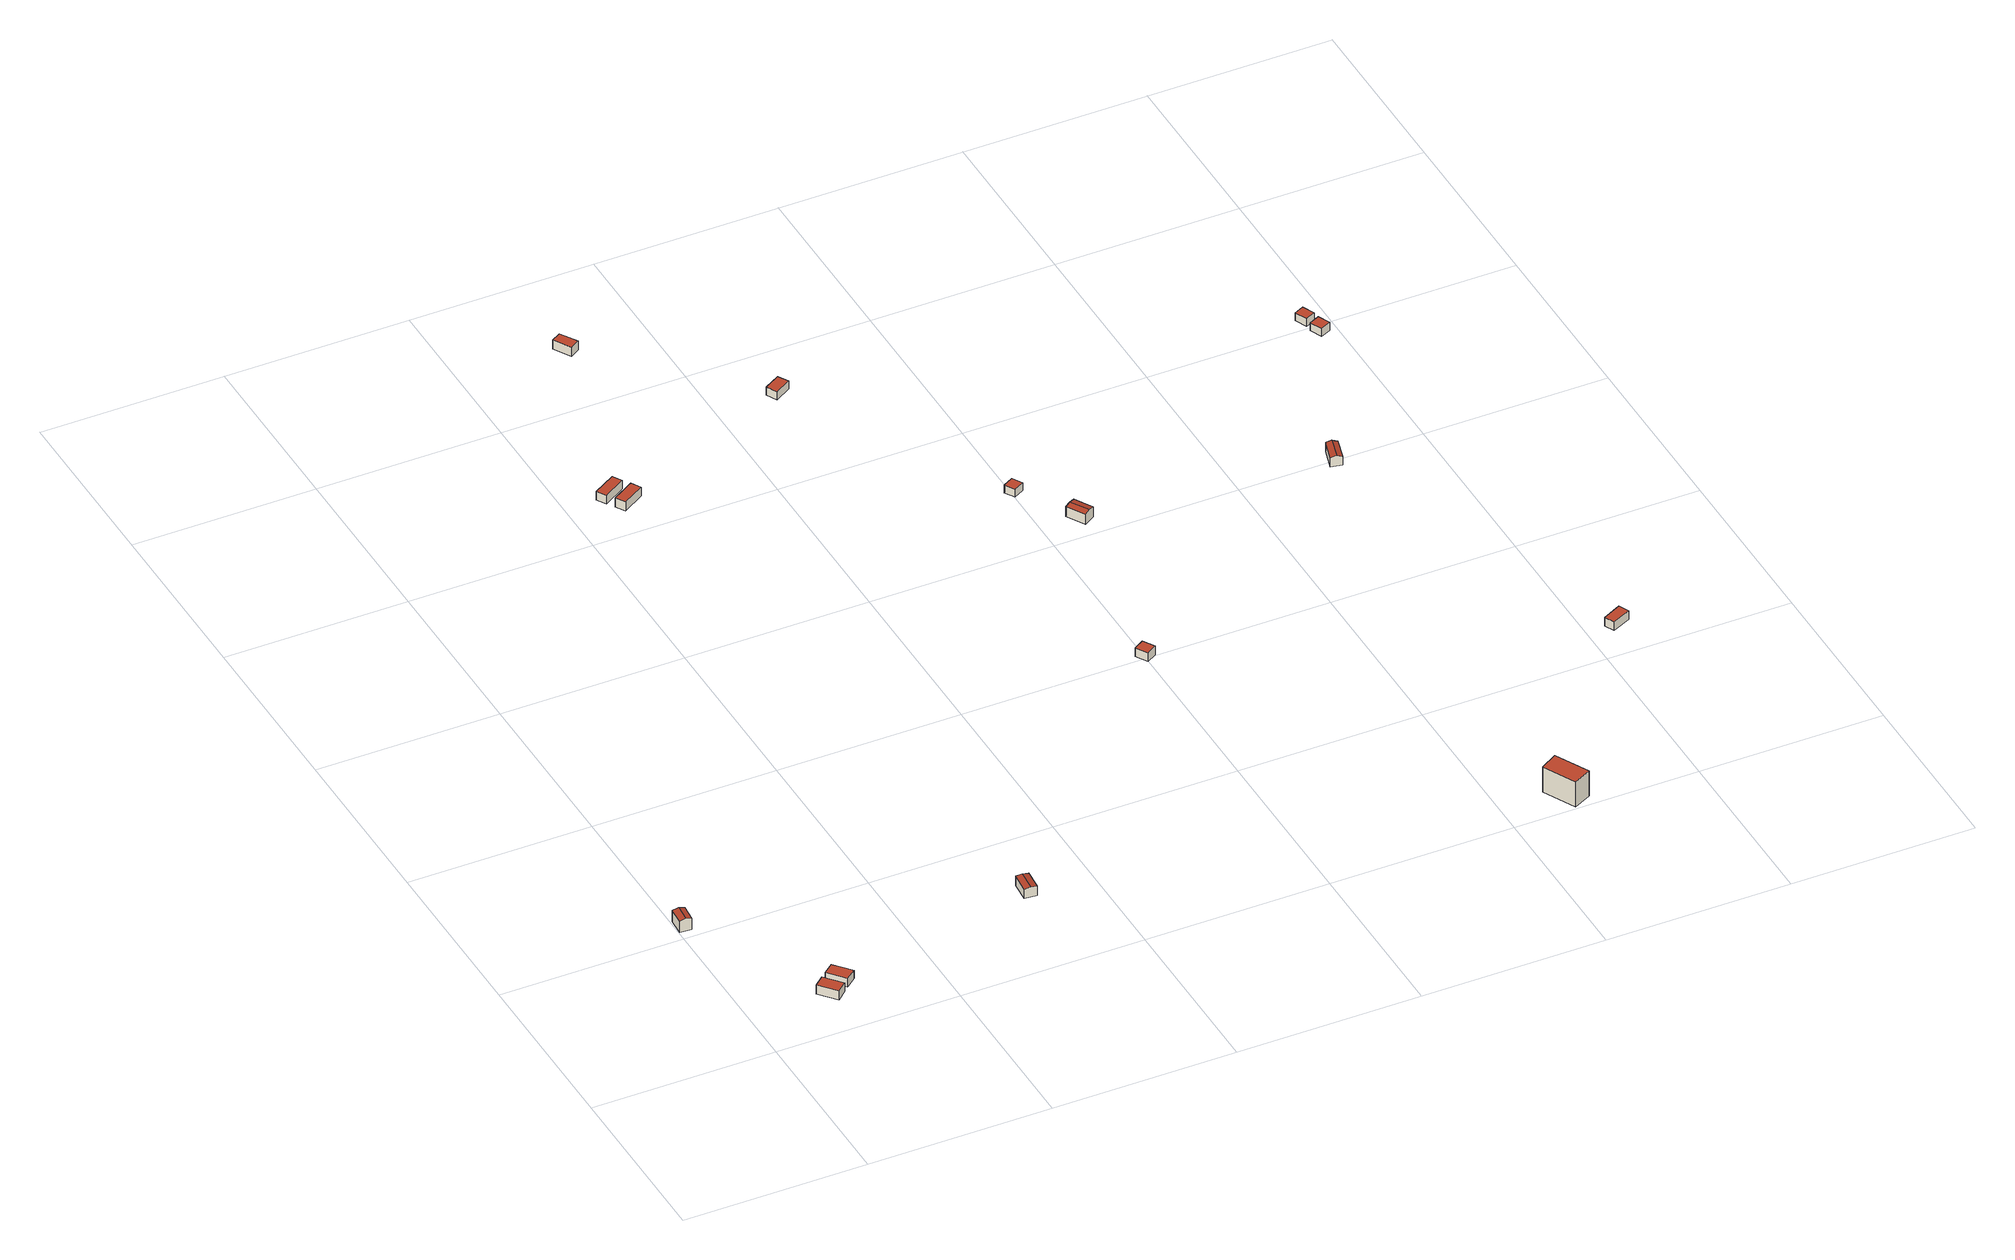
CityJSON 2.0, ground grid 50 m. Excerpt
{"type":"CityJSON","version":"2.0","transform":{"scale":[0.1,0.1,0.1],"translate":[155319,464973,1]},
"CityObjects":{
"building1":{"type":"Building","attributes":{"b3_bag_bag_overlap":0,"b3_dak_type":"slanted","b3_extrusie":"standard","b3_h_dak_50p":4.89,"b3_h_dak_70p":5.15,"b3_h_dak_max":5.55,"b3_h_dak_min":4.21,"b3_h_maaiveld":1.68,"b3_h_nok":5.56,"b3_is_glas_dak":false,"b3_kas_warenhuis":false,"b3_kwaliteitsindicator":true,"b3_mutatie_ahn3_ahn4":false,"b3_mutatie_ahn4_ahn5":false,"b3_n_nok":1,"b3_n_vlakken":2,"b3_opp_buitenmuur":31.63,"b3_opp_dak_plat":0,"b3_opp_dak_schuin":17.29,"b3_opp_grond":15.16,"b3_opp_scheidingsmuur":15.29,"b3_rmse_lod12":0.477,"b3_rmse_lod13":0.477,"b3_rmse_lod22":0.0251,"b3_t_run":11,"b3_val3dity_lod12":"[]","b3_val3dity_lod13":"[]","b3_val3dity_lod22":"[]","b3_volume_lod12":52.53,"b3_volume_lod13":52.53,"b3_volume_lod22":48.71,"geconstateerd":false,"oorspronkelijkbouwjaar":1984,"status":"Pand in gebruik"},"children":["building1-1"]},
"building1-1":{"type":"BuildingPart","parents":["building1"],"geometry":[{"type":"Solid","lod":"2.2","boundaries":[[[[0,1,2,3]],[[4,5,6,1,0]],[[7,6,5,8]],[[6,7,2,1]],[[7,8,9,3,2]],[[4,9,8,5]],[[9,4,0,3]]]],"semantics":{"surfaces":[{"type":"GroundSurface"},{"type":"WallSurface"},{"type":"RoofSurface"}],"values":[[0,1,2,1,1,2,1]]}}]},
"building2":{"type":"Building","attributes":{"b3_bag_bag_overlap":0,"b3_dak_type":"horizontal","b3_extrusie":"standard","b3_h_dak_50p":4.35,"b3_h_dak_70p":4.36,"b3_h_dak_max":4.46,"b3_h_dak_min":4.33,"b3_h_maaiveld":1.71,"b3_is_glas_dak":false,"b3_kas_warenhuis":false,"b3_kwaliteitsindicator":true,"b3_mutatie_ahn3_ahn4":false,"b3_mutatie_ahn4_ahn5":false,"b3_n_nok":0,"b3_n_vlakken":1,"b3_opp_buitenmuur":34.82,"b3_opp_dak_plat":21.27,"b3_opp_dak_schuin":0,"b3_opp_grond":21.27,"b3_opp_scheidingsmuur":15.69,"b3_rmse_lod12":0.0281,"b3_rmse_lod13":0.0281,"b3_rmse_lod22":0.0256,"b3_t_run":17,"b3_val3dity_lod12":"[]","b3_val3dity_lod13":"[]","b3_val3dity_lod22":"[]","b3_volume_lod12":56.27,"b3_volume_lod13":56.27,"b3_volume_lod22":56.31,"geconstateerd":false,"oorspronkelijkbouwjaar":1984,"status":"Pand in gebruik"},"children":["building2-1"]},
"building2-1":{"type":"BuildingPart","parents":["building2"],"geometry":[{"type":"Solid","lod":"2.2","boundaries":[[[[10,11,12,13]],[[14,15,16,17]],[[17,16,11,10]],[[16,15,12,11]],[[15,14,13,12]],[[14,17,10,13]]]],"semantics":{"surfaces":[{"type":"GroundSurface"},{"type":"RoofSurface"},{"type":"WallSurface"}],"values":[[0,1,2,2,2,2]]}}]},
"building3":{"type":"Building","attributes":{"b3_bag_bag_overlap":0,"b3_dak_type":"horizontal","b3_extrusie":"standard","b3_h_dak_50p":4.29,"b3_h_dak_70p":4.3,"b3_h_dak_max":4.38,"b3_h_dak_min":4.26,"b3_h_maaiveld":1.71,"b3_is_glas_dak":false,"b3_kas_warenhuis":false,"b3_kwaliteitsindicator":true,"b3_mutatie_ahn3_ahn4":false,"b3_mutatie_ahn4_ahn5":false,"b3_n_nok":0,"b3_n_vlakken":1,"b3_opp_buitenmuur":34.07,"b3_opp_dak_plat":21.38,"b3_opp_dak_schuin":0,"b3_opp_grond":21.38,"b3_opp_scheidingsmuur":15.31,"b3_rmse_lod12":0.0262,"b3_rmse_lod13":0.0262,"b3_rmse_lod22":0.0246,"b3_t_run":23,"b3_val3dity_lod12":"[]","b3_val3dity_lod13":"[]","b3_val3dity_lod22":"[]","b3_volume_lod12":55.28,"b3_volume_lod13":55.28,"b3_volume_lod22":55.25,"geconstateerd":false,"oorspronkelijkbouwjaar":1984,"status":"Pand in gebruik"},"children":["building3-1"]},
"building3-1":{"type":"BuildingPart","parents":["building3"],"geometry":[{"type":"Solid","lod":"2.2","boundaries":[[[[18,19,20,21]],[[22,23,24,25]],[[25,24,19,18]],[[24,23,20,19]],[[23,22,21,20]],[[22,25,18,21]]]],"semantics":{"surfaces":[{"type":"GroundSurface"},{"type":"RoofSurface"},{"type":"WallSurface"}],"values":[[0,1,2,2,2,2]]}}]},
"building4":{"type":"Building","attributes":{"b3_bag_bag_overlap":0,"b3_dak_type":"slanted","b3_extrusie":"standard","b3_h_dak_50p":4.33,"b3_h_dak_70p":4.48,"b3_h_dak_max":4.73,"b3_h_dak_min":3.89,"b3_h_maaiveld":1.64,"b3_h_nok":4.76,"b3_is_glas_dak":false,"b3_kas_warenhuis":false,"b3_kwaliteitsindicator":true,"b3_mutatie_ahn3_ahn4":false,"b3_mutatie_ahn4_ahn5":false,"b3_n_nok":1,"b3_n_vlakken":2,"b3_opp_buitenmuur":35.27,"b3_opp_dak_plat":0,"b3_opp_dak_schuin":20.8,"b3_opp_grond":18.59,"b3_opp_scheidingsmuur":8.26,"b3_rmse_lod12":0.289,"b3_rmse_lod13":0.289,"b3_rmse_lod22":0.0748,"b3_t_run":16,"b3_val3dity_lod12":"[]","b3_val3dity_lod13":"[]","b3_val3dity_lod22":"[]","b3_volume_lod12":52.73,"b3_volume_lod13":52.73,"b3_volume_lod22":50.13,"geconstateerd":false,"oorspronkelijkbouwjaar":2023,"status":"Pand in gebruik"},"children":["building4-1"]},
"building4-1":{"type":"BuildingPart","parents":["building4"],"geometry":[{"type":"Solid","lod":"2.2","boundaries":[[[[26,27,28,29]],[[30,31,32,33]],[[31,30,27,26]],[[30,33,34,28,27]],[[35,34,33,32]],[[34,35,29,28]],[[35,32,31,26,29]]]],"semantics":{"surfaces":[{"type":"GroundSurface"},{"type":"RoofSurface"},{"type":"WallSurface"}],"values":[[0,1,2,2,1,2,2]]}}]},
"building5":{"type":"Building","attributes":{"b3_bag_bag_overlap":0,"b3_dak_type":"horizontal","b3_extrusie":"standard","b3_h_dak_50p":4.24,"b3_h_dak_70p":4.25,"b3_h_dak_max":4.35,"b3_h_dak_min":4.21,"b3_h_maaiveld":1.64,"b3_is_glas_dak":false,"b3_kas_warenhuis":false,"b3_kwaliteitsindicator":true,"b3_mutatie_ahn3_ahn4":false,"b3_mutatie_ahn4_ahn5":false,"b3_n_nok":0,"b3_n_vlakken":1,"b3_opp_buitenmuur":34.08,"b3_opp_dak_plat":21.11,"b3_opp_dak_schuin":0,"b3_opp_grond":21.11,"b3_opp_scheidingsmuur":18.14,"b3_rmse_lod12":0.0304,"b3_rmse_lod13":0.0304,"b3_rmse_lod22":0.0252,"b3_t_run":20,"b3_val3dity_lod12":"[]","b3_val3dity_lod13":"[]","b3_val3dity_lod22":"[]","b3_volume_lod12":54.95,"b3_volume_lod13":54.95,"b3_volume_lod22":54.94,"geconstateerd":false,"oorspronkelijkbouwjaar":1984,"status":"Pand in gebruik"},"children":["building5-1"]},
"building5-1":{"type":"BuildingPart","parents":["building5"],"geometry":[{"type":"Solid","lod":"2.2","boundaries":[[[[36,37,38,39]],[[40,41,42,43]],[[43,42,37,36]],[[42,41,38,37]],[[41,40,39,38]],[[40,43,36,39]]]],"semantics":{"surfaces":[{"type":"GroundSurface"},{"type":"RoofSurface"},{"type":"WallSurface"}],"values":[[0,1,2,2,2,2]]}}]},
"building6":{"type":"Building","attributes":{"b3_bag_bag_overlap":0,"b3_dak_type":"horizontal","b3_extrusie":"standard","b3_h_dak_50p":4.31,"b3_h_dak_70p":4.33,"b3_h_dak_max":4.44,"b3_h_dak_min":4.26,"b3_h_maaiveld":1.64,"b3_is_glas_dak":false,"b3_kas_warenhuis":false,"b3_kwaliteitsindicator":true,"b3_mutatie_ahn3_ahn4":false,"b3_mutatie_ahn4_ahn5":false,"b3_n_nok":0,"b3_n_vlakken":1,"b3_opp_buitenmuur":28.77,"b3_opp_dak_plat":21.16,"b3_opp_dak_schuin":0,"b3_opp_grond":21.16,"b3_opp_scheidingsmuur":24.99,"b3_rmse_lod12":0.0391,"b3_rmse_lod13":0.0391,"b3_rmse_lod22":0.0378,"b3_t_run":17,"b3_val3dity_lod12":"[]","b3_val3dity_lod13":"[]","b3_val3dity_lod22":"[]","b3_volume_lod12":56.61,"b3_volume_lod13":56.61,"b3_volume_lod22":56.56,"geconstateerd":false,"oorspronkelijkbouwjaar":1984,"status":"Pand in gebruik"},"children":["building6-1"]},
"building6-1":{"type":"BuildingPart","parents":["building6"],"geometry":[{"type":"Solid","lod":"2.2","boundaries":[[[[44,45,46,47]],[[48,49,50,51]],[[51,50,45,44]],[[50,49,46,45]],[[49,48,47,46]],[[48,51,44,47]]]],"semantics":{"surfaces":[{"type":"GroundSurface"},{"type":"RoofSurface"},{"type":"WallSurface"}],"values":[[0,1,2,2,2,2]]}}]},
"building7":{"type":"Building","attributes":{"b3_bag_bag_overlap":0,"b3_dak_type":"horizontal","b3_extrusie":"standard","b3_h_dak_50p":4.28,"b3_h_dak_70p":4.29,"b3_h_dak_max":4.39,"b3_h_dak_min":4.25,"b3_h_maaiveld":1.59,"b3_is_glas_dak":false,"b3_kas_warenhuis":false,"b3_kwaliteitsindicator":true,"b3_mutatie_ahn3_ahn4":false,"b3_mutatie_ahn4_ahn5":false,"b3_n_nok":0,"b3_n_vlakken":1,"b3_opp_buitenmuur":30.94,"b3_opp_dak_plat":16.33,"b3_opp_dak_schuin":0,"b3_opp_grond":16.33,"b3_opp_scheidingsmuur":14.63,"b3_rmse_lod12":0.0345,"b3_rmse_lod13":0.0345,"b3_rmse_lod22":0.0345,"b3_t_run":14,"b3_val3dity_lod12":"[]","b3_val3dity_lod13":"[]","b3_val3dity_lod22":"[]","b3_volume_lod12":44.05,"b3_volume_lod13":44.05,"b3_volume_lod22":44.07,"geconstateerd":false,"oorspronkelijkbouwjaar":1984,"status":"Pand in gebruik"},"children":["building7-1"]},
"building7-1":{"type":"BuildingPart","parents":["building7"],"geometry":[{"type":"Solid","lod":"2.2","boundaries":[[[[52,53,54,55]],[[56,57,58,59]],[[59,58,53,52]],[[58,57,54,53]],[[57,56,55,54]],[[56,59,52,55]]]],"semantics":{"surfaces":[{"type":"GroundSurface"},{"type":"RoofSurface"},{"type":"WallSurface"}],"values":[[0,1,2,2,2,2]]}}]},
"building8":{"type":"Building","attributes":{"b3_dak_type":"horizontal","b3_extrusie":"standard","b3_h_dak_50p":4.31,"b3_h_dak_70p":4.32,"b3_h_dak_max":4.36,"b3_h_dak_min":4.26,"b3_h_maaiveld":1.63,"b3_is_glas_dak":false,"b3_kas_warenhuis":false,"b3_kwaliteitsindicator":true,"b3_mutatie_ahn3_ahn4":false,"b3_mutatie_ahn4_ahn5":false,"b3_n_nok":0,"b3_n_vlakken":1,"b3_opp_buitenmuur":36.82,"b3_opp_dak_plat":11.68,"b3_opp_dak_schuin":0,"b3_opp_grond":11.68,"b3_opp_scheidingsmuur":0,"b3_rmse_lod12":0.0242,"b3_rmse_lod13":0.0242,"b3_rmse_lod22":0.0218,"b3_t_run":7,"b3_val3dity_lod12":"[]","b3_val3dity_lod13":"[]","b3_val3dity_lod22":"[]","b3_volume_lod12":31.45,"b3_volume_lod13":31.45,"b3_volume_lod22":31.34,"geconstateerd":false,"oorspronkelijkbouwjaar":1999,"status":"Pand in gebruik"},"children":["building8-1"]},
"building8-1":{"type":"BuildingPart","parents":["building8"],"geometry":[{"type":"Solid","lod":"2.2","boundaries":[[[[60,61,62,63]],[[64,65,66,67]],[[67,66,61,60]],[[66,65,62,61]],[[65,64,63,62]],[[64,67,60,63]]]],"semantics":{"surfaces":[{"type":"GroundSurface"},{"type":"RoofSurface"},{"type":"WallSurface"}],"values":[[0,1,2,2,2,2]]}}]},
"building9":{"type":"Building","attributes":{"b3_bag_bag_overlap":0,"b3_dak_type":"horizontal","b3_extrusie":"standard","b3_h_dak_50p":4.03,"b3_h_dak_70p":4.04,"b3_h_dak_max":4.07,"b3_h_dak_min":3.92,"b3_h_maaiveld":1.65,"b3_is_glas_dak":false,"b3_kas_warenhuis":false,"b3_kwaliteitsindicator":true,"b3_mutatie_ahn3_ahn4":false,"b3_mutatie_ahn4_ahn5":false,"b3_n_nok":0,"b3_n_vlakken":1,"b3_opp_buitenmuur":31.39,"b3_opp_dak_plat":16.61,"b3_opp_dak_schuin":0,"b3_opp_grond":16.61,"b3_opp_scheidingsmuur":7.9,"b3_rmse_lod12":0.0593,"b3_rmse_lod13":0.0593,"b3_rmse_lod22":0.0345,"b3_t_run":20,"b3_val3dity_lod12":"[]","b3_val3dity_lod13":"[]","b3_val3dity_lod22":"[]","b3_volume_lod12":39.67,"b3_volume_lod13":39.67,"b3_volume_lod22":39.11,"geconstateerd":false,"oorspronkelijkbouwjaar":1985,"status":"Pand in gebruik"},"children":["building9-1"]},
"building9-1":{"type":"BuildingPart","parents":["building9"],"geometry":[{"type":"Solid","lod":"2.2","boundaries":[[[[68,69,70,71]],[[72,73,74,75]],[[75,74,69,68]],[[74,73,70,69]],[[73,72,71,70]],[[72,75,68,71]]]],"semantics":{"surfaces":[{"type":"GroundSurface"},{"type":"RoofSurface"},{"type":"WallSurface"}],"values":[[0,1,2,2,2,2]]}}]},
"building10":{"type":"Building","attributes":{"b3_dak_type":"horizontal","b3_extrusie":"standard","b3_h_dak_50p":4.02,"b3_h_dak_70p":4.1,"b3_h_dak_max":4.22,"b3_h_dak_min":3.84,"b3_h_maaiveld":1.67,"b3_is_glas_dak":false,"b3_kas_warenhuis":false,"b3_kwaliteitsindicator":true,"b3_mutatie_ahn3_ahn4":false,"b3_mutatie_ahn4_ahn5":false,"b3_n_nok":0,"b3_n_vlakken":1,"b3_opp_buitenmuur":29.87,"b3_opp_dak_plat":10.05,"b3_opp_dak_schuin":0,"b3_opp_grond":10.04,"b3_opp_scheidingsmuur":0,"b3_rmse_lod12":0.132,"b3_rmse_lod13":0.132,"b3_rmse_lod22":0.103,"b3_t_run":16,"b3_val3dity_lod12":"[]","b3_val3dity_lod13":"[]","b3_val3dity_lod22":"[]","b3_volume_lod12":24.42,"b3_volume_lod13":24.42,"b3_volume_lod22":23.66,"geconstateerd":false,"oorspronkelijkbouwjaar":1985,"status":"Pand in gebruik"},"children":["building10-1"]},
"building10-1":{"type":"BuildingPart","parents":["building10"],"geometry":[{"type":"Solid","lod":"2.2","boundaries":[[[[76,77,78,79]],[[80,81,82,83]],[[83,82,77,76]],[[82,81,78,77]],[[81,80,79,78]],[[80,83,76,79]]]],"semantics":{"surfaces":[{"type":"GroundSurface"},{"type":"RoofSurface"},{"type":"WallSurface"}],"values":[[0,1,2,2,2,2]]}}]},
"building11":{"type":"Building","attributes":{"b3_dak_type":"slanted","b3_extrusie":"standard","b3_h_dak_50p":4.56,"b3_h_dak_70p":4.69,"b3_h_dak_max":4.85,"b3_h_dak_min":4.23,"b3_h_maaiveld":1.64,"b3_h_nok":4.77,"b3_is_glas_dak":false,"b3_kas_warenhuis":false,"b3_kwaliteitsindicator":true,"b3_mutatie_ahn3_ahn4":false,"b3_mutatie_ahn4_ahn5":false,"b3_n_nok":1,"b3_n_vlakken":2,"b3_opp_buitenmuur":50.45,"b3_opp_dak_plat":0,"b3_opp_dak_schuin":20.64,"b3_opp_grond":19.89,"b3_opp_scheidingsmuur":0,"b3_rmse_lod12":0.245,"b3_rmse_lod13":0.245,"b3_rmse_lod22":0.0714,"b3_t_run":21,"b3_val3dity_lod12":"[]","b3_val3dity_lod13":"[]","b3_val3dity_lod22":"[]","b3_volume_lod12":61.03,"b3_volume_lod13":61.03,"b3_volume_lod22":57.55,"geconstateerd":false,"oorspronkelijkbouwjaar":2021,"status":"Pand in gebruik"},"children":["building11-1"]},
"building11-1":{"type":"BuildingPart","parents":["building11"],"geometry":[{"type":"Solid","lod":"2.2","boundaries":[[[[84,85,86,87]],[[88,89,90,85,84]],[[91,90,89,92]],[[90,91,86,85]],[[91,92,93,87,86]],[[88,93,92,89]],[[93,88,84,87]]]],"semantics":{"surfaces":[{"type":"GroundSurface"},{"type":"WallSurface"},{"type":"RoofSurface"}],"values":[[0,1,2,1,1,2,1]]}}]},
"building12":{"type":"Building","attributes":{"b3_bag_bag_overlap":0,"b3_bouwlagen":3,"b3_dak_type":"slanted","b3_extrusie":"standard","b3_h_dak_50p":8.22,"b3_h_dak_70p":9.3,"b3_h_dak_max":10.42,"b3_h_dak_min":6.88,"b3_h_maaiveld":1.74,"b3_h_nok":10.44,"b3_is_glas_dak":false,"b3_kas_warenhuis":false,"b3_kwaliteitsindicator":true,"b3_mutatie_ahn3_ahn4":false,"b3_mutatie_ahn4_ahn5":false,"b3_n_nok":1,"b3_n_vlakken":4,"b3_opp_buitenmuur":132.67,"b3_opp_dak_plat":0,"b3_opp_dak_schuin":62.23,"b3_opp_grond":54.25,"b3_opp_scheidingsmuur":68.5,"b3_rmse_lod12":1.4,"b3_rmse_lod13":1.4,"b3_rmse_lod22":0.181,"b3_t_run":36,"b3_val3dity_lod12":"[]","b3_val3dity_lod13":"[]","b3_val3dity_lod22":"[]","b3_volume_lod12":413.51,"b3_volume_lod13":413.51,"b3_volume_lod22":370,"geconstateerd":false,"oorspronkelijkbouwjaar":1983,"status":"Pand in gebruik"},"children":["building12-1"]},
"building12-1":{"type":"BuildingPart","parents":["building12"],"geometry":[{"type":"Solid","lod":"2.2","boundaries":[[[[94,95,96,97]],[[98,99,100,101]],[[101,100,95,94]],[[100,99,96,95]],[[99,98,97,96]],[[98,101,94,97]]]],"semantics":{"surfaces":[{"type":"GroundSurface"},{"type":"RoofSurface"},{"type":"WallSurface"}],"values":[[0,1,2,2,2,2]]}}]},
"building13":{"type":"Building","attributes":{"b3_dak_type":"slanted","b3_extrusie":"standard","b3_h_dak_50p":4.28,"b3_h_dak_70p":4.41,"b3_h_dak_max":4.6,"b3_h_dak_min":3.94,"b3_h_maaiveld":1.72,"b3_h_nok":4.54,"b3_is_glas_dak":false,"b3_kas_warenhuis":false,"b3_kwaliteitsindicator":true,"b3_mutatie_ahn3_ahn4":false,"b3_mutatie_ahn4_ahn5":false,"b3_n_nok":1,"b3_n_vlakken":2,"b3_opp_buitenmuur":43.19,"b3_opp_dak_plat":0,"b3_opp_dak_schuin":20.1,"b3_opp_grond":18.7,"b3_opp_scheidingsmuur":0,"b3_rmse_lod12":0.226,"b3_rmse_lod13":0.226,"b3_rmse_lod22":0.0335,"b3_t_run":20,"b3_val3dity_lod12":"[]","b3_val3dity_lod13":"[]","b3_val3dity_lod22":"[]","b3_volume_lod12":50.04,"b3_volume_lod13":50.04,"b3_volume_lod22":47.69,"geconstateerd":false,"oorspronkelijkbouwjaar":1985,"status":"Pand in gebruik"},"children":["building13-1"]},
"building13-1":{"type":"BuildingPart","parents":["building13"],"geometry":[{"type":"Solid","lod":"2.2","boundaries":[[[[102,103,104,105]],[[106,107,108,109]],[[107,106,103,102]],[[106,109,110,104,103]],[[111,110,109,108]],[[110,111,105,104]],[[111,108,107,102,105]]]],"semantics":{"surfaces":[{"type":"GroundSurface"},{"type":"RoofSurface"},{"type":"WallSurface"}],"values":[[0,1,2,2,1,2,2]]}}]},
"building14":{"type":"Building","attributes":{"b3_dak_type":"horizontal","b3_extrusie":"standard","b3_h_dak_50p":4.17,"b3_h_dak_70p":4.17,"b3_h_dak_max":4.22,"b3_h_dak_min":4.05,"b3_h_maaiveld":1.62,"b3_is_glas_dak":false,"b3_kas_warenhuis":false,"b3_kwaliteitsindicator":true,"b3_mutatie_ahn3_ahn4":false,"b3_mutatie_ahn4_ahn5":false,"b3_n_nok":0,"b3_n_vlakken":1,"b3_opp_buitenmuur":43.98,"b3_opp_dak_plat":16.96,"b3_opp_dak_schuin":0,"b3_opp_grond":16.96,"b3_opp_scheidingsmuur":0,"b3_rmse_lod12":0.0292,"b3_rmse_lod13":0.0292,"b3_rmse_lod22":0.025,"b3_t_run":10,"b3_val3dity_lod12":"[]","b3_val3dity_lod13":"[]","b3_val3dity_lod22":"[]","b3_volume_lod12":43.2,"b3_volume_lod13":43.2,"b3_volume_lod22":43.07,"geconstateerd":false,"oorspronkelijkbouwjaar":1983,"status":"Pand in gebruik"},"children":["building14-1"]},
"building14-1":{"type":"BuildingPart","parents":["building14"],"geometry":[{"type":"Solid","lod":"2.2","boundaries":[[[[112,113,114,115]],[[116,117,118,119]],[[119,118,113,112]],[[118,117,114,113]],[[117,116,115,114]],[[116,119,112,115]]]],"semantics":{"surfaces":[{"type":"GroundSurface"},{"type":"RoofSurface"},{"type":"WallSurface"}],"values":[[0,1,2,2,2,2]]}}]},
"building15":{"type":"Building","attributes":{"b3_dak_type":"horizontal","b3_extrusie":"standard","b3_h_dak_50p":4.12,"b3_h_dak_70p":4.2,"b3_h_dak_max":4.28,"b3_h_dak_min":3.93,"b3_h_maaiveld":1.76,"b3_is_glas_dak":false,"b3_kas_warenhuis":false,"b3_kwaliteitsindicator":true,"b3_mutatie_ahn3_ahn4":false,"b3_mutatie_ahn4_ahn5":false,"b3_n_nok":0,"b3_n_vlakken":1,"b3_opp_buitenmuur":30.76,"b3_opp_dak_plat":10.45,"b3_opp_dak_schuin":0,"b3_opp_grond":10.44,"b3_opp_scheidingsmuur":0,"b3_rmse_lod12":0.131,"b3_rmse_lod13":0.131,"b3_rmse_lod22":0.104,"b3_t_run":11,"b3_val3dity_lod12":"[]","b3_val3dity_lod13":"[]","b3_val3dity_lod22":"[]","b3_volume_lod12":25.44,"b3_volume_lod13":25.44,"b3_volume_lod22":24.67,"geconstateerd":false,"oorspronkelijkbouwjaar":1984,"status":"Pand in gebruik"},"children":["building15-1"]},
"building15-1":{"type":"BuildingPart","parents":["building15"],"geometry":[{"type":"Solid","lod":"2.2","boundaries":[[[[120,121,122,123]],[[124,125,126,127]],[[127,126,121,120]],[[126,125,122,121]],[[125,124,123,122]],[[124,127,120,123]]]],"semantics":{"surfaces":[{"type":"GroundSurface"},{"type":"RoofSurface"},{"type":"WallSurface"}],"values":[[0,1,2,2,2,2]]}}]},
"building16":{"type":"Building","attributes":{"b3_dak_type":"horizontal","b3_extrusie":"standard","b3_h_dak_50p":4.17,"b3_h_dak_70p":4.25,"b3_h_dak_max":4.38,"b3_h_dak_min":3.95,"b3_h_maaiveld":1.78,"b3_is_glas_dak":false,"b3_kas_warenhuis":false,"b3_kwaliteitsindicator":true,"b3_mutatie_ahn3_ahn4":false,"b3_mutatie_ahn4_ahn5":false,"b3_n_nok":0,"b3_n_vlakken":1,"b3_opp_buitenmuur":32.31,"b3_opp_dak_plat":11.39,"b3_opp_dak_schuin":0,"b3_opp_grond":11.39,"b3_opp_scheidingsmuur":0,"b3_rmse_lod12":0.149,"b3_rmse_lod13":0.149,"b3_rmse_lod22":0.125,"b3_t_run":10,"b3_val3dity_lod12":"[]","b3_val3dity_lod13":"[]","b3_val3dity_lod22":"[]","b3_volume_lod12":28.07,"b3_volume_lod13":28.07,"b3_volume_lod22":27.19,"geconstateerd":false,"oorspronkelijkbouwjaar":1999,"status":"Pand in gebruik"},"children":["building16-1"]},
"building16-1":{"type":"BuildingPart","parents":["building16"],"geometry":[{"type":"Solid","lod":"2.2","boundaries":[[[[128,129,130,131]],[[132,133,134,135]],[[135,134,129,128]],[[134,133,130,129]],[[133,132,131,130]],[[132,135,128,131]]]],"semantics":{"surfaces":[{"type":"GroundSurface"},{"type":"RoofSurface"},{"type":"WallSurface"}],"values":[[0,1,2,2,2,2]]}}]}
},
"vertices":[
[34,524,7],[3,527,7],[6,574,7],[38,572,7],[34,524,41],[18,526,45],[3,527,41],[6,574,41],[23,573,45],[38,572,41],
[190,161,7],[217,184,7],[256,138,7],[229,115,7],[229,115,34],[256,138,34],[217,184,34],[190,161,34],
[259,219,7],[299,174,7],[271,151,7],[232,197,7],[232,197,33],[271,151,33],[299,174,33],[259,219,33],
[811,276,6],[816,332,6],[849,329,6],[844,273,6],[816,332,35],[811,276,35],[827,274,38],[832,330,38],[849,329,35],[844,273,35],
[664,2169,6],[604,2133,6],[588,2158,6],[649,2194,6],[649,2194,32],[588,2158,32],[604,2133,32],[664,2169,32],
[632,2087,6],[617,2113,6],[677,2149,6],[693,2123,6],[693,2123,33],[677,2149,33],[617,2113,33],[632,2087,33],
[761,2743,6],[787,2758,6],[815,2711,6],[789,2696,6],[789,2696,33],[815,2711,33],[787,2758,33],[761,2743,33],
[1508,1034,6],[1527,1002,6],[1500,986,6],[1481,1018,6],[1481,1018,33],[1500,986,33],[1527,1002,33],[1508,1034,33],
[1186,2373,6],[1203,2345,6],[1159,2319,6],[1143,2348,6],[1143,2348,30],[1159,2319,30],[1203,2345,30],[1186,2373,30],
[1486,1741,7],[1514,1757,7],[1530,1729,7],[1502,1714,7],[1502,1714,31],[1530,1729,31],[1514,1757,31],[1486,1741,31],
[1578,1591,6],[1608,1609,6],[1637,1560,6],[1607,1542,6],[1578,1591,37],[1593,1600,40],[1608,1609,37],[1637,1560,37],[1622,1551,40],[1607,1542,37],
[2171,122,7],[2218,30,7],[2170,6,7],[2125,95,7],[2125,95,84],[2170,6,84],[2218,30,84],[2171,122,84],
[2240,1482,7],[2257,1542,7],[2286,1534,7],[2270,1474,7],[2257,1542,34],[2240,1482,34],[2255,1478,39],[2271,1538,39],[2286,1534,34],[2270,1474,34],
[2618,618,6],[2567,593,6],[2554,620,6],[2605,645,6],[2605,645,32],[2554,620,32],[2567,593,32],[2618,618,32],
[2463,2018,8],[2437,2006,8],[2422,2039,8],[2448,2051,8],[2448,2051,32],[2422,2039,32],[2437,2006,32],[2463,2018,32],
[2465,2000,8],[2480,1967,8],[2452,1954,8],[2437,1987,8],[2437,1987,32],[2452,1954,32],[2480,1967,32],[2465,2000,32]
]}
